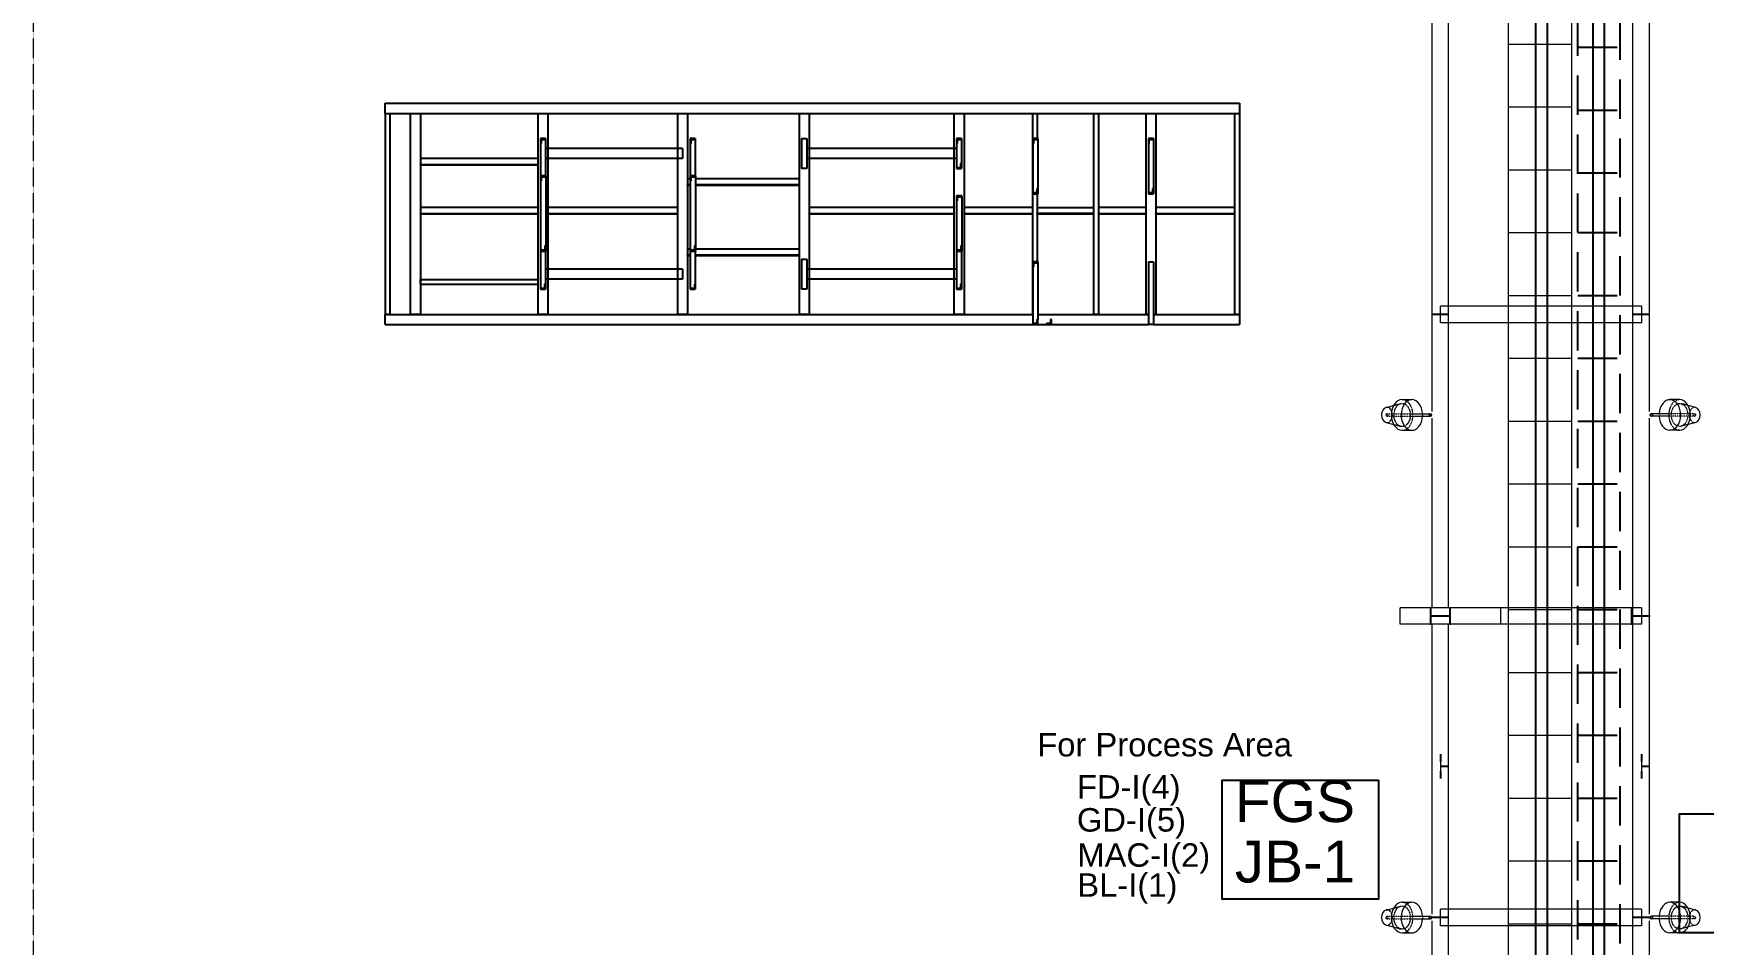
# Model space of a CAD drawing. Header units: inches. Extents: x 19 to 715735, y 34 to 210034.
# Drawn here: x 131674 to 147627, y 143443 to 152145 of the extents above; entities that cross this region are included whole.
import ezdxf

# ---------------------------------------------------------------- set-up
doc = ezdxf.new("R2010")
doc.units = ezdxf.units.IN
doc.header["$MEASUREMENT"] = 0
for name, pattern in [('CABLEROUTEALL-EMBED 1_DWG$0$HIDDEN2', [0.1875, 0.125, -0.0625]), ('DIVIDE2', [0.625, 0.25, -0.125, 0, -0.125, 0, -0.125]), ('LIGHTINGLAYOUTPROGRESSUNIT-EMBED 1_DWG$0$HIDDEN2', [0.1875, 0.125, -0.0625])]:
    doc.linetypes.add(name, pattern=pattern)
for name, color, linetype in [('CABLE TRAY INSTRUMENTATION', 7, 'Continuous'), ('CABLEROUTEALL-EMBED 1_DWG$0$DwgTemplate', 7, 'Continuous'), ('cables', 7, 'Continuous'), ('Junction Boxes', 1, 'Continuous')]:
    doc.layers.add(name, color=color, linetype=linetype)
for name, color, linetype, lineweight in [('Layout', 6, 'Continuous', 20), ('Pipe Rack Lighting', 1, 'Continuous', 5), ('REV.C CLOUD', 2, 'Continuous', 20), ('SKIDS', 3, 'Continuous', 30)]:
    doc.layers.add(name, color=color, linetype=linetype, lineweight=lineweight)
doc.styles.get("Standard").update_dxf_attribs({"font": 'arial.ttf'})

msp = doc.modelspace()

# ---------------------------------------------------------------- linework, layer by layer
at = {"layer": 'CABLE TRAY INSTRUMENTATION', "color": 6, "linetype": 'CABLEROUTEALL-EMBED 1_DWG$0$HIDDEN2', "ltscale": 3000}
for p, q in [((146427, 123242), (146427, 164642)), ((146827, 164642), (146827, 142666)), ((146427, 152013), (146827, 152013)), ((146427, 151413), (146827, 151413)), ((146427, 150813), (146827, 150813)), ((146427, 150242), (146827, 150242)), ((146427, 149642), (146827, 149642)), ((146427, 149642), (146827, 149642)), ((146427, 149642), (146827, 149642)), ((146427, 149042), (146827, 149042)), ((146427, 148442), (146827, 148442)), ((146427, 148442), (146827, 148442)), ((146427, 147842), (146827, 147842)), ((146427, 147242), (146827, 147242)), ((146427, 146642), (146827, 146642)), ((146427, 146042), (146827, 146042)), ((146427, 145442), (146827, 145442)), ((146427, 144842), (146827, 144842)), ((146427, 144842), (146827, 144842)), ((146427, 144842), (146827, 144842)), ((146427, 144242), (146827, 144242)), ((146427, 143642), (146827, 143642)), ((146427, 143642), (146827, 143642))]:
    msp.add_line(p, q, dxfattribs=at)
at = {"layer": 'CABLEROUTEALL-EMBED 1_DWG$0$DwgTemplate', "color": 252, "linetype": 'Continuous'}
for p, q in [((135034, 151381), (135034, 151477)), ((135034, 151477), (143193, 151477)), ((143193, 151477), (143193, 151381)), ((135034, 151381), (135034, 149461)), ((135034, 151381), (135080, 151381)), ((135034, 151381), (143193, 151381)), ((135080, 149461), (135080, 151381)), ((135274, 151381), (135274, 149461)), ((135274, 151381), (135370, 151381)), ((135370, 151381), (135370, 149461)), ((136493, 151381), (136493, 149461)), ((136493, 151381), (136589, 151381)), ((136589, 151381), (136589, 149461)), ((137827, 151381), (137923, 151381)), ((137827, 151381), (137827, 149461)), ((137923, 151381), (137923, 149461)), ((138989, 151381), (139085, 151381)), ((138989, 151381), (138989, 149461)), ((139085, 151381), (139085, 149461)), ((140467, 151381), (140563, 151381)), ((140467, 151381), (140467, 149461)), ((140563, 151381), (140563, 149461)), ((141216, 151381), (141262, 151381)), ((141216, 151381), (141216, 149461)), ((141262, 151381), (141262, 151141)), ((141801, 151381), (141801, 149461)), ((141801, 151381), (141847, 151381)), ((141847, 151381), (141847, 149461)), ((142300, 151381), (142300, 149461)), ((142300, 151381), (142396, 151381)), ((142396, 151381), (142396, 149461)), ((143147, 151381), (143193, 151381)), ((143147, 151381), (143147, 149461)), ((143193, 151381), (143193, 149461)), ((136517, 151141), (136565, 151141)), ((136517, 151141), (136517, 150765)), ((136517, 151141), (136517, 151092)), ((136565, 151141), (136517, 151141)), ((136517, 151092), (136526, 151092)), ((136526, 151092), (136526, 151131)), ((136526, 151131), (136565, 151131)), ((136565, 151141), (136565, 150785)), ((136565, 151131), (136565, 151141)), ((137996, 151141), (137947, 151141)), ((137947, 151141), (137947, 151092)), ((137947, 151141), (137947, 150753)), ((137947, 151141), (137996, 151141)), ((137947, 151092), (137956, 151092)), ((137956, 151092), (137956, 151131)), ((137956, 151131), (137996, 151131)), ((137996, 151131), (137996, 151141)), ((137996, 151141), (137996, 150785)), ((139012, 151141), (139012, 150853)), ((139012, 151141), (139061, 151141)), ((139012, 151141), (139012, 151092)), ((139012, 151141), (139012, 151141)), ((139012, 151092), (139012, 151092)), ((139061, 151141), (139061, 150853)), ((140491, 151141), (140491, 150853)), ((140491, 151141), (140539, 151141)), ((140491, 151141), (140491, 151092)), ((140539, 151141), (140491, 151141)), ((140491, 151092), (140500, 151092)), ((140500, 151092), (140500, 151131)), ((140500, 151131), (140539, 151131)), ((140539, 151141), (140539, 150853)), ((140539, 151131), (140539, 151141)), ((141220, 151141), (141269, 151141)), ((141220, 151141), (141220, 150613)), ((141220, 151141), (141220, 151092)), ((141269, 151141), (141220, 151141)), ((141220, 151092), (141229, 151092)), ((141229, 151131), (141269, 151131)), ((141229, 151092), (141229, 151131)), ((141269, 151141), (141269, 150613)), ((141269, 151131), (141269, 151141)), ((142324, 151141), (142324, 151092)), ((142373, 151141), (142324, 151141)), ((142324, 151141), (142324, 150613)), ((142324, 151141), (142373, 151141)), ((142324, 151092), (142333, 151092)), ((142333, 151131), (142373, 151131)), ((142333, 151092), (142333, 151131)), ((142373, 151131), (142373, 151141)), ((142373, 151141), (142373, 150613)), ((136493, 150949), (135370, 150949)), ((137875, 151045), (136565, 151045)), ((137875, 150949), (136565, 150949)), ((137875, 151045), (137875, 150949)), ((140491, 151045), (139061, 151045)), ((140491, 150949), (139061, 150949)), ((135370, 150894), (136493, 150894)), ((135370, 150888), (135370, 150894)), ((135370, 150888), (136493, 150888)), ((136493, 150894), (136493, 150888)), ((136518, 150765), (136517, 150765)), ((136518, 150785), (136567, 150785)), ((136518, 150785), (136518, 150066)), ((136518, 150785), (136518, 150737)), ((136567, 150785), (136518, 150785)), ((136527, 150737), (136527, 150776)), ((136527, 150776), (136567, 150776)), ((136567, 150785), (136567, 150066)), ((136567, 150776), (136567, 150785)), ((137997, 150785), (137948, 150785)), ((137948, 150785), (137948, 150737)), ((137948, 150785), (137997, 150785)), ((137948, 150785), (137948, 150066)), ((137957, 150737), (137957, 150776)), ((137957, 150776), (137997, 150776)), ((137997, 150776), (137997, 150785)), ((137997, 150785), (137997, 150066)), ((139061, 150853), (139012, 150853)), ((140491, 150862), (140491, 150853)), ((140530, 150862), (140491, 150862)), ((140539, 150853), (140491, 150853)), ((140491, 150853), (140539, 150853)), ((140530, 150901), (140530, 150862)), ((140539, 150901), (140530, 150901)), ((140539, 150853), (140539, 150901)), ((136518, 150737), (136527, 150737)), ((137947, 150757), (137923, 150757)), ((137923, 150702), (137948, 150702)), ((137923, 150696), (137923, 150702)), ((137923, 150696), (137948, 150696)), ((137948, 150753), (137947, 150753)), ((137948, 150737), (137957, 150737)), ((138989, 150757), (137997, 150757)), ((137997, 150702), (138989, 150702)), ((137997, 150696), (138989, 150696)), ((138989, 150702), (138989, 150696)), ((141260, 150622), (141220, 150622)), ((141220, 150622), (141220, 150613)), ((141269, 150613), (141220, 150613)), ((141220, 150613), (141269, 150613)), ((141260, 150661), (141260, 150622)), ((141269, 150661), (141260, 150661)), ((141262, 150613), (141262, 149963)), ((141269, 150613), (141269, 150661)), ((142324, 150622), (142324, 150613)), ((142364, 150622), (142324, 150622)), ((142324, 150613), (142373, 150613)), ((142373, 150613), (142324, 150613)), ((142364, 150661), (142364, 150622)), ((142373, 150661), (142364, 150661)), ((142373, 150613), (142373, 150661)), ((136493, 150481), (135370, 150481)), ((137827, 150481), (136589, 150481)), ((140467, 150481), (139085, 150481)), ((140492, 150594), (140541, 150594)), ((140492, 150594), (140492, 150066)), ((140541, 150594), (140492, 150594)), ((140492, 150594), (140492, 150545)), ((140492, 150545), (140501, 150545)), ((140501, 150545), (140501, 150585)), ((140501, 150585), (140541, 150585)), ((140541, 150594), (140541, 150066)), ((140541, 150585), (140541, 150594)), ((141216, 150481), (140563, 150481)), ((141262, 150481), (141801, 150481)), ((142300, 150481), (141847, 150481)), ((143147, 150481), (142396, 150481)), ((135370, 150421), (135370, 150426)), ((135370, 150426), (136493, 150426)), ((135370, 150421), (136493, 150421)), ((136493, 150426), (136493, 150421)), ((136589, 150421), (136589, 150426)), ((136589, 150426), (137827, 150426)), ((136589, 150421), (137827, 150421)), ((137827, 150426), (137827, 150421)), ((139085, 150426), (140467, 150426)), ((139085, 150421), (139085, 150426)), ((139085, 150421), (140467, 150421)), ((140467, 150426), (140467, 150421)), ((140563, 150426), (141216, 150426)), ((140563, 150421), (140563, 150426)), ((140563, 150421), (141216, 150421)), ((141216, 150421), (141216, 150426)), ((141262, 150421), (141262, 150426)), ((141801, 150426), (141262, 150426)), ((141262, 150421), (141801, 150421)), ((141801, 150421), (141801, 150426)), ((141847, 150426), (142300, 150426)), ((141847, 150421), (141847, 150426)), ((141847, 150421), (142300, 150421)), ((142300, 150426), (142300, 150421)), ((142396, 150421), (142396, 150426)), ((142396, 150426), (143147, 150426)), ((142396, 150421), (143147, 150421)), ((143147, 150421), (143147, 150426)), ((136517, 150084), (136517, 149701)), ((136517, 150084), (136518, 150084)), ((136518, 150075), (136518, 150066)), ((136558, 150075), (136518, 150075)), ((136567, 150066), (136518, 150066)), ((136518, 150066), (136567, 150066)), ((136567, 150115), (136558, 150115)), ((136558, 150115), (136558, 150075)), ((136565, 150066), (136565, 149701)), ((136567, 150066), (136567, 150115)), ((137947, 150085), (137923, 150085)), ((137923, 150030), (137947, 150030)), ((137923, 150024), (137923, 150030)), ((137923, 150024), (137947, 150024)), ((137947, 150094), (137948, 150094)), ((137947, 150094), (137947, 149701)), ((137988, 150075), (137948, 150075)), ((137948, 150075), (137948, 150066)), ((137948, 150066), (137997, 150066)), ((137997, 150066), (137948, 150066)), ((137997, 150115), (137988, 150115)), ((137988, 150115), (137988, 150075)), ((137996, 150066), (137996, 149701)), ((137996, 150030), (138989, 150030)), ((137996, 150024), (138989, 150024)), ((137997, 150066), (137997, 150115)), ((138989, 150085), (137997, 150085)), ((138989, 150030), (138989, 150024)), ((139012, 149989), (139012, 149701)), ((139012, 149989), (139061, 149989)), ((139012, 149989), (139012, 149989)), ((139012, 149989), (139012, 149940)), ((139061, 149989), (139061, 149701)), ((140491, 150105), (140492, 150105)), ((140491, 150105), (140491, 149701)), ((140532, 150075), (140492, 150075)), ((140492, 150075), (140492, 150066)), ((140541, 150066), (140492, 150066)), ((140492, 150066), (140541, 150066)), ((140532, 150115), (140532, 150075)), ((140541, 150115), (140532, 150115)), ((140539, 150066), (140539, 149701)), ((140541, 150066), (140541, 150115)), ((137875, 149893), (136565, 149893)), ((137875, 149893), (137875, 149797)), ((139012, 149940), (139012, 149940)), ((140491, 149893), (139061, 149893)), ((141268, 149963), (141220, 149963)), ((141220, 149963), (141220, 149914)), ((141220, 149914), (141229, 149914)), ((141220, 149914), (141220, 149374)), ((141229, 149954), (141268, 149954)), ((141229, 149914), (141229, 149954)), ((141268, 149954), (141268, 149963)), ((141268, 149963), (141268, 149414)), ((141268, 149963), (141268, 149963)), ((142324, 149963), (142373, 149963)), ((142324, 149963), (142324, 149365)), ((142324, 149963), (142324, 149963)), ((142324, 149963), (142324, 149914)), ((142324, 149914), (142324, 149914)), ((142373, 149963), (142373, 149365)), ((135370, 149749), (135370, 149795)), ((135370, 149795), (136493, 149795)), ((135370, 149749), (136493, 149749)), ((136493, 149795), (136493, 149749)), ((136556, 149710), (136517, 149710)), ((136517, 149710), (136517, 149701)), ((136517, 149701), (136565, 149701)), ((136565, 149701), (136517, 149701)), ((136565, 149750), (136556, 149750)), ((136556, 149750), (136556, 149710)), ((137875, 149797), (136565, 149797)), ((136565, 149701), (136565, 149750)), ((137947, 149710), (137947, 149701)), ((137987, 149710), (137947, 149710)), ((137996, 149701), (137947, 149701)), ((137947, 149701), (137996, 149701)), ((137996, 149750), (137987, 149750)), ((137987, 149750), (137987, 149710)), ((137996, 149701), (137996, 149750)), ((139061, 149701), (139012, 149701)), ((140491, 149797), (139061, 149797)), ((140530, 149710), (140491, 149710)), ((140491, 149710), (140491, 149701)), ((140539, 149701), (140491, 149701)), ((140491, 149701), (140539, 149701)), ((140530, 149750), (140530, 149710)), ((140539, 149750), (140530, 149750)), ((140539, 149701), (140539, 149750)), ((135080, 149461), (135034, 149461)), ((135034, 149461), (141220, 149461)), ((135034, 149365), (135034, 149461)), ((135034, 149365), (141220, 149365)), ((135370, 149461), (135274, 149461)), ((136589, 149461), (136493, 149461)), ((137923, 149461), (137827, 149461)), ((139085, 149461), (138989, 149461)), ((140563, 149461), (140467, 149461)), ((141220, 149461), (141216, 149461)), ((141220, 149374), (141220, 149365)), ((141259, 149374), (141220, 149374)), ((141220, 149365), (141268, 149365)), ((141268, 149414), (141259, 149414)), ((141259, 149414), (141259, 149374)), ((141268, 149461), (142324, 149461)), ((141268, 149365), (141268, 149414)), ((141268, 149365), (141350, 149365)), ((141390, 149374), (141350, 149374)), ((141350, 149374), (141350, 149365)), ((141350, 149365), (141399, 149365)), ((141399, 149414), (141390, 149414)), ((141390, 149414), (141390, 149374)), ((141399, 149365), (141399, 149414)), ((141399, 149365), (142324, 149365)), ((141847, 149461), (141801, 149461)), ((142324, 149461), (142300, 149461)), ((142373, 149365), (142324, 149365)), ((142396, 149461), (142373, 149461)), ((142373, 149461), (143193, 149461)), ((142373, 149365), (143193, 149365)), ((143193, 149461), (143147, 149461)), ((143193, 149461), (143193, 149365))]:
    msp.add_line(p, q, dxfattribs=at)
at = {"layer": 'cables'}
for points in [[(146026, 122592), (146026, 164493), (146134, 164493), (146134, 122592)], [(146571, 123242), (146571, 164493), (146679, 164493), (146679, 123242)]]:
    msp.add_lwpolyline(points, dxfattribs=at)
at = {"layer": 'Junction Boxes'}
for points in [[(144522, 145013), (144522, 143878), (143028, 143878), (143028, 145013)], [(148892, 144690), (148892, 143555), (147398, 143555), (147398, 144690)]]:
    msp.add_lwpolyline(points, close=True, dxfattribs=at)
at = {"layer": 'Layout', "color": 251, "linetype": 'DIVIDE2', "ltscale": 10}
msp.add_line((131674, 122592), (131674, 170592), dxfattribs=at)
at = {"layer": 'Layout', "color": 252, "linetype": 'Continuous'}
for p, q in [((145034, 149464), (145034, 152261)), ((145192, 149464), (145192, 152261)), ((146953, 149464), (146953, 152340)), ((147112, 149464), (147112, 152340)), ((147033, 149540), (145113, 149540)), ((145113, 149381), (145113, 149540)), ((147033, 149540), (147033, 149381)), ((145192, 149464), (145034, 149464)), ((145034, 148533), (145034, 149461)), ((145034, 149461), (145192, 149461)), ((147033, 149381), (145113, 149381)), ((145192, 146660), (145192, 149461)), ((147112, 149464), (146953, 149464)), ((146953, 146581), (146953, 149461)), ((146953, 149461), (147112, 149461)), ((147112, 148533), (147112, 149461)), ((145034, 146660), (145034, 148469)), ((147112, 146581), (147112, 148469))]:
    msp.add_line(p, q, dxfattribs=at)
at = {"layer": 'Layout', "color": 251, "linetype": 'Continuous'}
for p, q in [((145689, 146660), (144729, 146660)), ((144729, 146502), (144729, 146660)), ((145026, 146660), (145016, 146660)), ((145016, 146660), (145016, 146502)), ((145026, 146584), (145026, 146660)), ((145200, 146660), (145200, 146584)), ((145210, 146660), (145200, 146660)), ((145210, 146502), (145210, 146660)), ((145689, 146660), (145689, 146502)), ((147033, 146660), (145689, 146660)), ((146936, 146660), (146936, 146502)), ((146946, 146660), (146936, 146660)), ((146946, 146584), (146946, 146660)), ((147033, 146660), (147033, 146502)), ((145689, 146502), (144729, 146502)), ((145016, 146502), (145026, 146502)), ((145200, 146584), (145026, 146584)), ((145026, 146578), (145200, 146578)), ((145026, 146502), (145026, 146578)), ((145034, 143733), (145034, 146502)), ((145192, 143704), (145192, 146502)), ((145200, 146578), (145200, 146502)), ((145200, 146502), (145210, 146502)), ((147033, 146502), (145689, 146502)), ((146936, 146502), (146946, 146502)), ((147116, 146584), (146946, 146584)), ((146946, 146502), (146946, 146578)), ((146946, 146578), (147116, 146578)), ((147112, 146581), (146953, 146581)), ((146953, 143704), (146953, 146581)), ((146953, 146581), (147112, 146581)), ((147112, 143733), (147112, 146581)), ((145113, 145189), (145113, 145260)), ((145117, 145189), (145113, 145189)), ((145113, 145189), (145113, 145144)), ((145117, 145260), (145117, 145189)), ((145117, 145147), (145117, 145189)), ((147033, 145189), (147033, 145260)), ((147033, 145189), (147033, 145144)), ((147037, 145189), (147033, 145189)), ((147037, 145260), (147037, 145189)), ((147037, 145147), (147037, 145189)), ((145113, 145144), (145185, 145144)), ((145113, 145144), (145113, 145099)), ((145185, 145144), (145113, 145144)), ((145113, 145029), (145113, 145099)), ((145113, 145099), (145117, 145099)), ((145185, 145147), (145117, 145147)), ((145117, 145099), (145117, 145142)), ((145117, 145142), (145185, 145142)), ((145117, 145099), (145117, 145029)), ((145185, 145147), (145185, 145150)), ((145185, 145144), (145185, 145147)), ((145185, 145142), (145185, 145144)), ((145185, 145138), (145185, 145142)), ((147105, 145144), (147033, 145144)), ((147033, 145144), (147033, 145099)), ((147033, 145144), (147105, 145144)), ((147033, 145029), (147033, 145099)), ((147033, 145099), (147037, 145099)), ((147105, 145147), (147037, 145147)), ((147037, 145099), (147037, 145142)), ((147037, 145142), (147105, 145142)), ((147037, 145099), (147037, 145029)), ((147105, 145147), (147105, 145150)), ((147105, 145144), (147105, 145147)), ((147105, 145142), (147105, 145144)), ((147105, 145138), (147105, 145142)), ((147033, 143781), (145113, 143781)), ((145113, 143622), (145113, 143781)), ((147033, 143781), (147033, 143622)), ((145192, 143704), (145034, 143704)), ((145034, 143701), (145192, 143701)), ((145034, 140901), (145034, 143669)), ((147033, 143622), (145113, 143622)), ((145192, 140901), (145192, 143701)), ((147112, 143704), (146953, 143704)), ((146953, 143701), (147112, 143701)), ((146953, 140822), (146953, 143701)), ((147037, 143704), (147037, 143704)), ((147037, 143704), (147037, 143701)), ((147105, 143704), (147105, 143704)), ((147105, 143701), (147105, 143704)), ((147105, 143704), (147105, 143704)), ((147105, 143701), (147105, 143704)), ((147112, 140822), (147112, 143669))]:
    msp.add_line(p, q, dxfattribs=at)
at = {"layer": 'Pipe Rack Lighting', "color": 252, "linetype": 'Continuous'}
for p, q in [((144594, 148573), (144667, 148592)), ((144748, 148647), (144841, 148647)), ((147398, 148647), (147305, 148647)), ((147552, 148573), (147479, 148592)), ((144594, 148429), (144667, 148410)), ((144841, 148513), (145017, 148513)), ((144841, 148489), (145017, 148489)), ((147305, 148513), (147129, 148513)), ((147305, 148489), (147129, 148489)), ((147552, 148429), (147479, 148410)), ((144748, 148355), (144841, 148355)), ((147398, 148355), (147305, 148355)), ((147552, 143773), (147479, 143792)), ((147552, 143629), (147479, 143611))]:
    msp.add_line(p, q, dxfattribs=at)
at = {"layer": 'Pipe Rack Lighting', "color": 252, "linetype": 'LIGHTINGLAYOUTPROGRESSUNIT-EMBED 1_DWG$0$HIDDEN2'}
for p, q in [((144667, 148592), (144734, 148609)), ((147479, 148592), (147411, 148609)), ((144603, 148513), (144841, 148513)), ((144603, 148489), (144841, 148489)), ((144667, 148410), (144734, 148393)), ((147542, 148513), (147305, 148513)), ((147542, 148489), (147305, 148489)), ((147479, 148410), (147411, 148393)), ((147479, 143792), (147411, 143809)), ((147542, 143714), (147305, 143714)), ((147542, 143689), (147305, 143689)), ((147479, 143611), (147411, 143593))]:
    msp.add_line(p, q, dxfattribs=at)
at = {"layer": 'Pipe Rack Lighting', "color": 251, "linetype": 'Continuous'}
for p, q in [((144594, 143773), (144667, 143792)), ((144748, 143848), (144841, 143848)), ((147398, 143848), (147305, 143848)), ((144594, 143629), (144667, 143611)), ((144841, 143714), (145017, 143714)), ((144841, 143689), (145017, 143689)), ((147305, 143714), (147129, 143714)), ((147305, 143689), (147129, 143689)), ((144748, 143555), (144841, 143555)), ((147398, 143555), (147305, 143555))]:
    msp.add_line(p, q, dxfattribs=at)
at = {"layer": 'Pipe Rack Lighting', "color": 251, "linetype": 'LIGHTINGLAYOUTPROGRESSUNIT-EMBED 1_DWG$0$HIDDEN2'}
for p, q in [((144667, 143792), (144734, 143809)), ((144603, 143714), (144841, 143714)), ((144603, 143689), (144841, 143689)), ((144667, 143611), (144734, 143593))]:
    msp.add_line(p, q, dxfattribs=at)
at = {"layer": 'Pipe Rack Lighting', "color": 252, "linetype": 'Continuous'}
for centre, major_axis, start_param, end_param in [((144603, 148501), (0, -73.1), 3.321127, 6.103651), ((144748, 148501), (0, -146), 3.141593, 6.283185), ((144841, 148501), (0, -146), 3.141593, 7.770552), ((144841, 148501), (0, 146), 4.795819, 6.283185), ((147305, 148501), (0, 146), 3.141593, 7.770552), ((147398, 148501), (0, 146), 3.141593, 6.283185), ((147542, 148501), (0, 73.1), 3.321127, 6.103651), ((147305, 148501), (0, -146), 4.795819, 6.283185), ((147398, 143701), (0, 146), 3.141593, 6.283185), ((147542, 143701), (0, 73.1), 3.321127, 6.103651)]:
    msp.add_ellipse(centre, major_axis=major_axis, ratio=0.707107, start_param=start_param, end_param=end_param, dxfattribs=at)
at = {"layer": 'Pipe Rack Lighting', "color": 252, "linetype": 'LIGHTINGLAYOUTPROGRESSUNIT-EMBED 1_DWG$0$HIDDEN2'}
for centre, major_axis, start_param, end_param in [((144603, 148501), (0, 73.1), 2.962058, 6.283185), ((144603, 148501), (0, 73.1), 0, 0.179534), ((144748, 148501), (0, 146), 3.141593, 6.283185), ((147398, 148501), (0, -146), 3.141593, 6.283185), ((147542, 148501), (0, -73.1), 2.962058, 6.283185), ((144841, 148501), (0, -146), 1.487366, 1.654226), ((147305, 148501), (0, 146), 1.487366, 1.654226), ((147542, 148501), (0, -73.1), 0, 0.179534), ((147542, 143701), (0, -73.1), 2.962058, 6.283185), ((147542, 143701), (0, -73.1), 0, 0.179534)]:
    msp.add_ellipse(centre, major_axis=major_axis, ratio=0.707107, start_param=start_param, end_param=end_param, dxfattribs=at)
for centre, major_axis in [((144748, 148501), (0, 110)), ((147398, 148501), (0, -110)), ((144603, 148501), (0, 12.2)), ((147542, 148501), (0, -12.2)), ((147398, 143701), (0, -110)), ((147542, 143701), (0, -12.2))]:
    msp.add_ellipse(centre, major_axis=major_axis, ratio=0.707107, dxfattribs=at)
at = {"layer": 'Pipe Rack Lighting', "color": 252, "linetype": 'Continuous'}
for centre, major_axis in [((145017, 148501), (0, -15.2)), ((145017, 148501), (0, -15.2)), ((145017, 148501), (0, 12.2)), ((147129, 148501), (0, -15.2)), ((147129, 148501), (0, -15.2)), ((147129, 148501), (0, -12.2))]:
    msp.add_ellipse(centre, major_axis=major_axis, ratio=0.707107, dxfattribs=at)
at = {"layer": 'Pipe Rack Lighting', "color": 251, "linetype": 'Continuous'}
for centre, major_axis, start_param, end_param in [((144603, 143701), (0, -73.1), 3.321127, 6.103651), ((144748, 143701), (0, -146), 3.141593, 6.283185), ((144841, 143701), (0, -146), 3.141593, 7.770552), ((144841, 143701), (0, 146), 4.795819, 6.283185), ((147305, 143701), (0, 146), 3.141593, 7.770552), ((147305, 143701), (0, -146), 4.795819, 6.283185)]:
    msp.add_ellipse(centre, major_axis=major_axis, ratio=0.707107, start_param=start_param, end_param=end_param, dxfattribs=at)
at = {"layer": 'Pipe Rack Lighting', "color": 251, "linetype": 'LIGHTINGLAYOUTPROGRESSUNIT-EMBED 1_DWG$0$HIDDEN2'}
for centre, major_axis, start_param, end_param in [((144603, 143701), (0, 73.1), 2.962058, 6.283185), ((144603, 143701), (0, 73.1), 0, 0.179534), ((144748, 143701), (0, 146), 3.141593, 6.283185), ((147398, 143701), (0, -146), 3.141593, 6.283185), ((144841, 143701), (0, -146), 1.487366, 1.654226), ((147305, 143701), (0, 146), 1.487366, 1.654226)]:
    msp.add_ellipse(centre, major_axis=major_axis, ratio=0.707107, start_param=start_param, end_param=end_param, dxfattribs=at)
for centre, major_axis in [((144748, 143701), (0, 110)), ((144603, 143701), (0, 12.2))]:
    msp.add_ellipse(centre, major_axis=major_axis, ratio=0.707107, dxfattribs=at)
at = {"layer": 'Pipe Rack Lighting', "color": 251, "linetype": 'Continuous'}
for centre, major_axis in [((145017, 143701), (0, -15.2)), ((145017, 143701), (0, -15.2)), ((145017, 143701), (0, 12.2)), ((147129, 143701), (0, -15.2)), ((147129, 143701), (0, -15.2)), ((147129, 143701), (0, -12.2))]:
    msp.add_ellipse(centre, major_axis=major_axis, ratio=0.707107, dxfattribs=at)
at = {"layer": 'REV.C CLOUD', "color": 3}
for p, q in [((145765, 122672), (145765, 164642)), ((146365, 164642), (146365, 142666)), ((145765, 152042), (146365, 152042)), ((145765, 151442), (146365, 151442)), ((145765, 150842), (146365, 150842)), ((145765, 150242), (146365, 150242)), ((145765, 149642), (146365, 149642)), ((145765, 149642), (146365, 149642)), ((145765, 149642), (146365, 149642)), ((145765, 149042), (146365, 149042)), ((145765, 148442), (146365, 148442)), ((145765, 148442), (146365, 148442)), ((145765, 147842), (146365, 147842)), ((145765, 147242), (146365, 147242)), ((145765, 146642), (146365, 146642)), ((145765, 146042), (146365, 146042)), ((145765, 145442), (146365, 145442)), ((145765, 144842), (146365, 144842)), ((145765, 144842), (146365, 144842)), ((145765, 144842), (146365, 144842)), ((145765, 144242), (146365, 144242)), ((145765, 143642), (146365, 143642)), ((145765, 143642), (146365, 143642))]:
    msp.add_line(p, q, dxfattribs=at)

# ---------------------------------------------------------------- texts
at = {"layer": 'Layout', "char_height": 400, "attachment_point": 1}
for s, insert in [('FGS', (143150, 145013)), ('JB-1', (143150, 144436))]:
    msp.add_mtext(s, dxfattribs=dict(at, insert=insert))
at = {"layer": 'SKIDS'}
for s, p in [('For Process Area', (141262, 145240)), ('FD-I(4)', (141641, 144837)), ('GD-I(5)', (141641, 144522)), ('MAC-I(2)', (141645, 144186)), ('BL-I(1)', (141645, 143900))]:
    msp.add_text(s, height=224, rotation=0, dxfattribs=at).set_placement(p)

doc.saveas('drawing.dxf')
